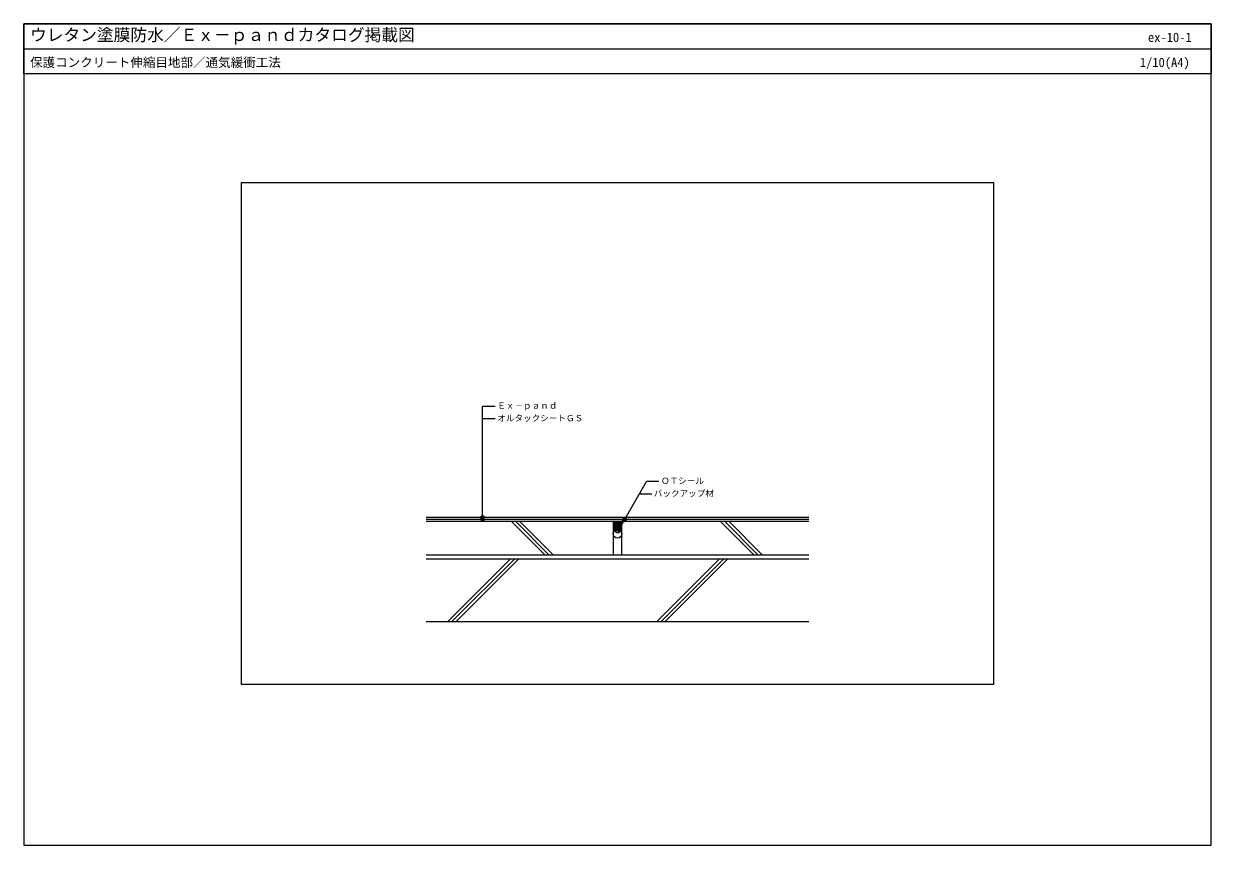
# Model space of a CAD drawing. Units: millimetres, scale not verified. Extents: x -1420 to 1420, y -983 to 983.
import ezdxf
from ezdxf.enums import TextEntityAlignment as Align

# ---------------------------------------------------------------- set-up
doc = ezdxf.new("R2010")
doc.units = ezdxf.units.MM
doc.header["$LTSCALE"] = 3
for name, color, linetype, lineweight in [('0-0_0', 7, 'Continuous', 18), ('0-1_WAKU', 7, 'Continuous', 18), ('0-3_KUTAI', 3, 'Continuous', 18), ('0-4_BOUSUI', 1, 'Continuous', 18), ('0-5_HATCH', 9, 'Continuous', 18), ('0-6_MOJI', 7, 'Continuous', 18)]:
    doc.layers.add(name, color=color, linetype=linetype, lineweight=lineweight)
doc.styles.add('ＭＳ ゴシック', font='')
doc.styles.get('ＭＳ ゴシック').set_extended_font_data('MS Gothic')

msp = doc.modelspace()

# ---------------------------------------------------------------- linework, layer by layer
at = {"layer": '0-0_0'}
msp.add_line((-1419.999, 922.593), (1420.001, 922.593), dxfattribs=at)
msp.add_lwpolyline([(-899.999, -597.769), (900.001, -597.769), (900.001, 602.231), (-899.999, 602.231)], close=True, dxfattribs=at)
at = {"layer": '0-1_WAKU'}
for points in [[(-1419.999, -982.769), (1420.001, -982.769), (1420.001, 982.593), (-1419.999, 982.593)], [(1420.001, 862.593), (-1419.999, 862.593), (-1419.999, 982.593), (1420.001, 982.593)]]:
    msp.add_lwpolyline(points, close=True, dxfattribs=at)
at = {"layer": '0-3_KUTAI'}
for p, q in [((-457.499, -207.769), (-9.999, -207.769)), ((-9.999, -207.769), (-9.999, -287.769)), ((10.001, -287.769), (10.001, -207.769)), ((10.001, -207.769), (457.501, -207.769)), ((-457.499, -297.769), (457.501, -297.769)), ((-457.499, -447.769), (457.501, -447.769))]:
    msp.add_line(p, q, dxfattribs=at)
at = {"layer": '0-4_BOUSUI'}
for p, q in [((-457.499, -197.769), (457.501, -197.769)), ((-457.499, -202.769), (457.501, -202.769)), ((-9.999, -207.769), (10.001, -207.769)), ((-457.499, -287.769), (457.501, -287.769))]:
    msp.add_line(p, q, dxfattribs=at)
msp.add_circle((0.001, -237.769), 10, dxfattribs=at)
at = {"layer": '0-5_HATCH'}
for p, q in [((-174.107, -287.769), (-254.107, -207.769)), ((-164.107, -287.769), (-244.107, -207.769)), ((-154.107, -287.769), (-234.107, -207.769)), ((-9.999, -208.333), (-9.435, -207.769)), ((-9.999, -212.823), (-4.945, -207.769)), ((-9.999, -217.313), (-0.455, -207.769)), ((-9.999, -221.804), (4.035, -207.769)), ((-9.999, -226.294), (8.526, -207.769)), ((10.001, -229.709), (-9.999, -209.709)), ((-9.999, -230.784), (10.001, -210.784)), ((4.794, -228.993), (-9.999, -214.2)), ((-0.881, -227.808), (-9.999, -218.69)), ((-4.393, -228.786), (-9.999, -223.18)), ((10.001, -225.219), (-7.449, -207.769)), ((10.001, -220.729), (-2.959, -207.769)), ((-2.935, -228.21), (10.001, -215.274)), ((10.001, -216.239), (1.531, -207.769)), ((1.828, -227.937), (10.001, -219.764)), ((5.093, -229.162), (10.001, -224.254)), ((10.001, -211.749), (6.021, -207.769)), ((245.893, -207.769), (325.893, -287.769)), ((255.893, -207.769), (335.893, -287.769)), ((265.893, -207.769), (345.893, -287.769)), ((-7.02, -230.649), (-9.999, -227.67)), ((-8.916, -233.243), (-9.999, -232.16)), ((-9.999, -235.274), (-9.558, -234.833)), ((-9.942, -236.707), (-9.999, -236.65)), ((7.543, -231.202), (10.001, -228.744)), ((10.001, -234.2), (8.778, -232.976)), ((9.255, -233.98), (10.001, -233.234)), ((10.001, -237.725), (10.001, -237.725)), ((-255.89, -297.769), (-405.89, -447.769)), ((-245.89, -297.769), (-395.89, -447.769)), ((-235.89, -297.769), (-385.89, -447.769)), ((94.11, -447.769), (244.11, -297.769)), ((104.11, -447.769), (254.11, -297.769)), ((114.11, -447.769), (264.11, -297.769))]:
    msp.add_line(p, q, dxfattribs=at)
at = {"layer": '0-6_MOJI'}
for p, q in [((-292.499, 67.231), (-322.499, 67.231)), ((-322.499, -202.769), (-322.499, 67.231)), ((-292.499, 37.231), (-322.499, 37.231)), ((0.412, -231.855), (69.167, -112.769)), ((99.167, -112.769), (69.167, -112.769)), ((81.846, -142.769), (51.846, -142.769))]:
    msp.add_line(p, q, dxfattribs=at)
for centre in [(-322.499, -197.769), (-322.499, -202.769), (17.205, -202.769), (5.412, -223.195), (15.762, -205.269), (0.412, -231.855)]:
    msp.add_circle(centre, 4, dxfattribs=at)

# ---------------------------------------------------------------- texts
at = {"layer": '0-1_WAKU', "style": 'ＭＳ ゴシック'}
for s, height, p in [('ウレタン塗膜防水／Ｅｘ－ｐａｎｄカタログ掲載図', 29.33, (-1404.999, 932.593)), ('ex-10-1', 21.99, (1268.554, 932.593)), ('保護コンクリート伸縮目地部／通気緩衝工法', 21.99, (-1404.999, 872.593)), ('1/10(A4)', 21.99, (1249.062, 872.593))]:
    msp.add_text(s, height=height, dxfattribs=at).set_placement(p, align=Align.BOTTOM_LEFT)
at = {"layer": '0-6_MOJI', "style": 'ＭＳ ゴシック'}
for s, p in [('Ｅｘ－ｐａｎｄ', (-287.499, 57.231)), ('オルタックシートＧＳ', (-287.499, 27.231)), ('ＯＴシール', (104.167, -122.769)), ('バックアップ材', (86.846, -152.769))]:
    msp.add_text(s, height=14.66, dxfattribs=at).set_placement(p, align=Align.BOTTOM_LEFT)

doc.saveas('drawing.dxf')
